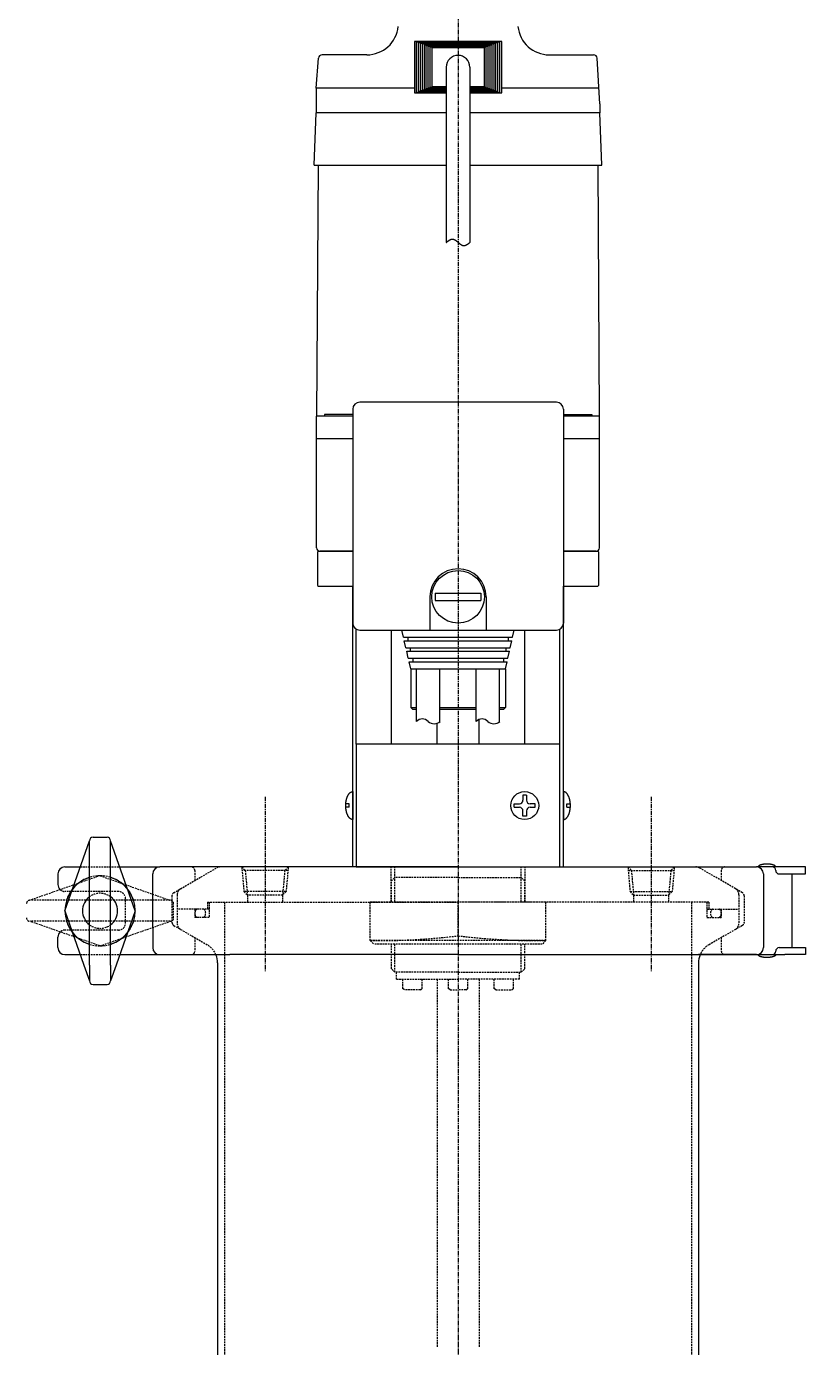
# Model space of a CAD drawing. Extents: x 249 to 1051, y 18 to 996.
# Drawn here: x 643.5 to 865.5, y 288.5 to 665.1 of the extents above; entities that cross this region are included whole.
import ezdxf

# ---------------------------------------------------------------- set-up
doc = ezdxf.new("R2010")
doc.units = 0
doc.linetypes.add('CENTER', pattern=[2, 1.25, -0.25, 0.25, -0.25])
doc.linetypes.add('DASHED', pattern=[0.75, 0.5, -0.25])
doc.layers.get('0').update_dxf_attribs({"linetype": 'CONTINUOUS'})
doc.layers.add('CENTER', color=1, linetype='CENTER')

msp = doc.modelspace()

# ---------------------------------------------------------------- linework, layer by layer
at = {"color": 7, "linetype": 'CONTINUOUS'}
for p, q in [((778.95, 660.82), (754.05, 660.82)), ((754.05, 660.82), (754.05, 646.22)), ((778.4, 660.62), (754.6, 660.62)), ((754.6, 660.62), (754.6, 646.42)), ((777.85, 660.42), (755.15, 660.42)), ((755.15, 660.42), (755.15, 646.62)), ((777.3, 660.22), (755.7, 660.22)), ((755.7, 660.22), (755.7, 646.82)), ((776.75, 660.02), (756.25, 660.02)), ((756.25, 660.02), (756.25, 647.02)), ((776.2, 659.82), (756.8, 659.82)), ((756.8, 659.82), (756.8, 647.22)), ((775.65, 659.62), (757.35, 659.62)), ((757.35, 659.62), (757.35, 647.42)), ((775.1, 659.42), (757.9, 659.42)), ((757.9, 659.42), (757.9, 647.62)), ((774.55, 659.22), (758.45, 659.22)), ((758.45, 659.22), (758.45, 647.82)), ((774.55, 647.82), (774.55, 659.22)), ((775.1, 647.62), (775.1, 659.42)), ((775.65, 647.42), (775.65, 659.62)), ((776.2, 647.22), (776.2, 659.82)), ((776.75, 647.02), (776.75, 660.02)), ((777.3, 646.82), (777.3, 660.22)), ((777.85, 646.62), (777.85, 660.42)), ((778.4, 646.42), (778.4, 660.62)), ((778.95, 646.22), (778.95, 660.82)), ((726.1, 647.52), (726.75, 656.09)), ((740.5, 657.02), (727.75, 657.02)), ((774, 659.02), (759, 659.02)), ((759, 659.02), (759, 648.02)), ((774, 648.02), (774, 659.02)), ((792.5, 657.02), (805.12, 657.02)), ((806.9, 643.02), (806.11, 656.08)), ((763.15, 653.52), (763.15, 603.52)), ((769.85, 653.52), (769.85, 603.52)), ((758.45, 647.82), (763.15, 647.82)), ((759, 648.02), (763.15, 648.02)), ((769.85, 648.02), (774, 648.02)), ((769.85, 647.82), (774.55, 647.82)), ((754.05, 647.52), (726.1, 647.52)), ((726.1, 647.52), (726.1, 640.52)), ((754.05, 646.22), (763.15, 646.22)), ((754.6, 646.42), (763.15, 646.42)), ((755.15, 646.62), (763.15, 646.62)), ((755.7, 646.82), (763.15, 646.82)), ((756.25, 647.02), (763.15, 647.02)), ((756.8, 647.22), (763.15, 647.22)), ((757.35, 647.42), (763.15, 647.42)), ((757.9, 647.62), (763.15, 647.62)), ((769.85, 647.62), (775.1, 647.62)), ((769.85, 647.42), (775.65, 647.42)), ((769.85, 647.22), (776.2, 647.22)), ((769.85, 647.02), (776.75, 647.02)), ((769.85, 646.82), (777.3, 646.82)), ((769.85, 646.62), (777.85, 646.62)), ((769.85, 646.42), (778.4, 646.42)), ((769.85, 646.22), (778.95, 646.22)), ((806.63, 647.52), (778.95, 647.52)), ((725.5, 625.52), (726.1, 640.52)), ((763.15, 640.52), (726.1, 640.52)), ((806.9, 640.52), (769.85, 640.52)), ((806.9, 643.02), (806.9, 640.52)), ((807.5, 625.52), (806.9, 640.52)), ((725.5, 625.52), (763.15, 625.52)), ((726.3, 554.02), (726.7, 625.52)), ((769.85, 625.52), (807.5, 625.52)), ((806.3, 625.52), (806.7, 554.02)), ((794.5, 558.02), (738.5, 558.02)), ((726.2, 516.52), (726.2, 554.02)), ((736.5, 554.02), (726.2, 554.02)), ((736.5, 554.52), (728.42, 554.52)), ((728.42, 554.52), (728.42, 554.02)), ((736.5, 556.02), (736.5, 495.02)), ((796.5, 556.02), (796.5, 495.02)), ((796.5, 554.52), (804.58, 554.52)), ((806.8, 554.02), (796.5, 554.02)), ((804.58, 554.52), (804.58, 554.02)), ((806.8, 516.52), (806.8, 554.02)), ((736.5, 547.52), (726.2, 547.52)), ((806.8, 547.52), (796.5, 547.52)), ((726.5, 515.32), (726.7, 515.52)), ((726.5, 515.32), (726.5, 505.72)), ((726.7, 515.52), (736.5, 515.52)), ((736.5, 515.52), (727.2, 515.52)), ((796.5, 515.52), (806.3, 515.52)), ((805.8, 515.52), (796.5, 515.52)), ((806.3, 515.52), (806.5, 515.32)), ((806.5, 515.32), (806.5, 505.72)), ((726.5, 505.72), (726.7, 505.52)), ((726.7, 505.52), (736.5, 505.52)), ((736.5, 425.52), (736.5, 505.52)), ((796.5, 425.52), (796.5, 505.52)), ((796.5, 505.52), (806.3, 505.52)), ((806.5, 505.72), (806.3, 505.52)), ((758.5, 502.52), (758.5, 493.02)), ((760, 503.52), (773, 503.52)), ((760, 503.52), (760, 501.52)), ((760, 501.52), (773, 501.52)), ((773, 503.52), (773, 501.52)), ((774.5, 502.52), (774.5, 493.02)), ((737.5, 460.52), (737.5, 493.28)), ((738.5, 493.02), (794.5, 493.02)), ((747.5, 460.52), (747.5, 493.02)), ((750.96, 491.02), (750.5, 493.02)), ((750.96, 491.02), (782.05, 491.02)), ((751.18, 490.02), (781.82, 490.02)), ((751.64, 488.02), (751.18, 490.02)), ((752.21, 491.02), (752.21, 490.02)), ((780.79, 491.02), (780.79, 490.02)), ((781.36, 488.02), (781.82, 490.02)), ((782.05, 491.02), (782.5, 493.02)), ((785.5, 460.52), (785.5, 493.02)), ((795.5, 460.52), (795.5, 493.28)), ((751.64, 488.02), (781.36, 488.02)), ((751.86, 487.02), (781.14, 487.02)), ((752.32, 485.02), (751.86, 487.02)), ((752.89, 488.02), (752.89, 487.02)), ((780.11, 488.02), (780.11, 487.02)), ((780.68, 485.02), (781.14, 487.02)), ((752.32, 485.02), (780.68, 485.02)), ((752.55, 484.02), (780.46, 484.02)), ((753, 482.02), (752.55, 484.02)), ((753.57, 485.02), (753.57, 484.02)), ((779.43, 485.02), (779.43, 484.02)), ((780, 482.02), (780.46, 484.02)), ((753, 482.02), (780, 482.02)), ((753, 482.02), (753, 471.02)), ((754.65, 467.02), (754.65, 482.02)), ((761.35, 466.99), (761.35, 482.02)), ((771.65, 467.02), (771.65, 482.02)), ((778.35, 466.99), (778.35, 482.02)), ((780, 482.02), (780, 471.02)), ((753.5, 470.52), (753, 471.02)), ((753, 471.02), (754.65, 471.02)), ((761.35, 471.02), (771.65, 471.02)), ((778.35, 471.02), (780, 471.02)), ((780, 471.02), (779.5, 470.52)), ((753.5, 470.52), (754.65, 470.52)), ((761.35, 470.52), (771.65, 470.52)), ((772.5, 460.52), (772.5, 467.55)), ((778.35, 470.52), (779.5, 470.52)), ((760.5, 460.52), (760.5, 466.47)), ((795.5, 460.52), (737.5, 460.52)), ((737.5, 460.52), (737.5, 425.52)), ((795.5, 425.52), (795.5, 460.52)), ((736.5, 447), (736.5, 439.03)), ((786, 446.02), (785, 446.02)), ((785, 446.02), (785, 444.52)), ((786, 446.02), (786, 444.52)), ((796.5, 447), (796.5, 439.03)), ((735.5, 443.52), (734.52, 443.52)), ((735.5, 442.52), (734.52, 442.52)), ((735.5, 442.52), (735.5, 443.52)), ((782.5, 442.52), (782.5, 443.52)), ((782.5, 443.52), (784, 443.52)), ((782.5, 442.52), (784, 442.52)), ((785, 440.02), (785, 441.52)), ((786, 441.52), (786, 440.02)), ((788.5, 443.52), (787, 443.52)), ((787, 442.52), (788.5, 442.52)), ((788.5, 442.52), (788.5, 443.52)), ((797.5, 443.52), (798.49, 443.52)), ((797.5, 442.52), (797.5, 443.52)), ((797.5, 442.52), (798.49, 442.52)), ((786, 440.02), (785, 440.02)), ((662.5, 433.98), (666.5, 433.98)), ((662.5, 433.98), (666.5, 433.98)), ((654.5, 413.02), (661.5, 432.98)), ((654.5, 413.02), (661.5, 432.98)), ((661.5, 397.52), (661.5, 432.98)), ((667.5, 397.52), (667.5, 432.98)), ((674.5, 413.02), (667.5, 432.98)), ((674.5, 413.02), (667.5, 432.98)), ((652.5, 423.52), (652.5, 420.52)), ((654.5, 425.52), (658.88, 425.52)), ((670.12, 425.52), (681.5, 425.52)), ((679.5, 417.76), (679.5, 423.52)), ((701.5, 425.52), (681.5, 425.52)), ((766.5, 425.52), (701.5, 425.52)), ((737.5, 425.52), (736.5, 425.52)), ((737.5, 425.52), (766.5, 425.52)), ((766.5, 425.52), (851.5, 425.52)), ((766.5, 425.52), (795.5, 425.52)), ((795.5, 425.52), (796.5, 425.52)), ((834.27, 425.52), (842.5, 425.52)), ((842.5, 425.52), (851.5, 425.52)), ((865.5, 425.52), (851.5, 425.52)), ((853.5, 423.52), (853.5, 402.52)), ((857, 424.52), (857, 424.52)), ((858, 423.52), (861.58, 423.52)), ((861.58, 423.52), (861.58, 402.52)), ((861.58, 423.52), (865.5, 423.52)), ((865.5, 423.52), (865.5, 425.52)), ((679.5, 408.27), (679.5, 417.76)), ((654.5, 413.02), (659.93, 397.52)), ((674.5, 413.02), (669.07, 397.52)), ((679.5, 408.27), (679.5, 402.52)), ((652.5, 402.52), (652.5, 405.52)), ((654.5, 400.52), (658.88, 400.52)), ((670.12, 400.52), (681.5, 400.52)), ((681.5, 400.52), (701.5, 400.52)), ((766.5, 400.52), (701.5, 400.52)), ((766.5, 400.52), (851.5, 400.52)), ((842.5, 400.52), (835, 400.52)), ((851.5, 400.52), (842.5, 400.52)), ((851.5, 400.52), (859.58, 400.52)), ((857, 401.52), (857, 401.52)), ((858, 402.52), (861.58, 402.52)), ((865.5, 400.52), (859.58, 400.52)), ((861.58, 402.52), (865.5, 402.52)), ((865.5, 402.52), (865.5, 400.52)), ((659.93, 397.52), (661.5, 393.05)), ((661.5, 397.52), (661.5, 393.05)), ((669.07, 397.52), (667.5, 393.05)), ((667.5, 397.52), (667.5, 393.05)), ((698, 398.16), (698, 231.83)), ((835, 398.16), (835, 231.83)), ((662.5, 392.05), (666.5, 392.05)), ((662.5, 392.05), (666.5, 392.05))]:
    msp.add_line(p, q, dxfattribs=at)
at = {"color": 3, "linetype": 'DASHED'}
for p, q in [((664.5, 423.02), (644.53, 416.02)), ((664.5, 423.02), (644.53, 416.02)), ((658.88, 425.52), (670.12, 425.52)), ((664.5, 423.02), (684.47, 416.02)), ((664.5, 423.02), (684.47, 416.02)), ((685.5, 418.19), (697.73, 425.25)), ((691.5, 424.52), (691.5, 421.65)), ((704.87, 425.52), (705.87, 424.52)), ((704.87, 425.52), (705.5, 418.52)), ((718.04, 424.52), (704.96, 424.52)), ((705.87, 424.52), (706.5, 417.52)), ((717.13, 424.52), (716.5, 417.52)), ((718.13, 425.52), (717.13, 424.52)), ((718.13, 425.52), (717.5, 418.52)), ((747.4, 415.52), (747.4, 425.52)), ((747.5, 421.52), (748.5, 422.52)), ((748.5, 418.52), (748.5, 425.52)), ((748.5, 415.52), (748.5, 425.52)), ((766.5, 422.52), (748.5, 422.52)), ((766.5, 422.52), (784.5, 422.52)), ((784.5, 415.52), (784.5, 425.52)), ((784.5, 418.52), (784.5, 425.52)), ((785.5, 421.52), (784.5, 422.52)), ((785.6, 415.52), (785.6, 425.52)), ((814.88, 425.52), (815.5, 418.52)), ((814.88, 425.52), (815.88, 424.52)), ((814.97, 424.52), (828.04, 424.52)), ((815.88, 424.52), (816.5, 417.52)), ((827.13, 424.52), (826.5, 417.52)), ((828.13, 425.52), (827.13, 424.52)), ((828.13, 425.52), (827.5, 418.52)), ((847.5, 418.19), (835.27, 425.25)), ((841.5, 424.52), (841.5, 421.65)), ((669.75, 418.52), (654.5, 418.52)), ((717.5, 418.52), (705.5, 418.52)), ((705.5, 418.52), (706.5, 417.52)), ((717.5, 418.52), (716.5, 417.52)), ((747.5, 415.52), (747.5, 421.52)), ((785.5, 415.52), (785.5, 421.52)), ((815.5, 418.52), (816.5, 417.52)), ((815.5, 418.52), (827.5, 418.52)), ((827.5, 418.52), (826.5, 417.52)), ((684.47, 416.02), (644.53, 416.02)), ((684.47, 416.02), (644.53, 416.02)), ((671.75, 409.52), (671.75, 416.52)), ((685, 417.32), (685, 409.71)), ((685.47, 411.02), (685.47, 415.02)), ((685.47, 411.02), (685.47, 415.02)), ((686.5, 417.61), (686.5, 409.42)), ((695.1, 415.52), (695.1, 413.52)), ((695.1, 415.52), (766.5, 415.52)), ((695.6, 415.52), (695.6, 411.12)), ((700, 415.52), (700, 203.32)), ((716.5, 417.52), (706.5, 417.52)), ((706.5, 417.52), (706.5, 415.52)), ((716.5, 417.52), (716.5, 415.52)), ((791.5, 415.52), (741.5, 415.52)), ((741.5, 404.52), (741.5, 415.52)), ((837.9, 415.52), (766.5, 415.52)), ((766.5, 405.89), (766.5, 415.52)), ((791.5, 404.52), (791.5, 415.52)), ((816.5, 417.52), (816.5, 415.52)), ((816.5, 417.52), (826.5, 417.52)), ((826.5, 417.52), (826.5, 415.52)), ((833, 415.52), (833, 203.32)), ((837.4, 415.52), (837.4, 411.12)), ((837.9, 415.52), (837.9, 413.52)), ((846.5, 417.61), (846.5, 409.42)), ((848, 417.32), (848, 409.71)), ((695.6, 413.52), (686.5, 413.52)), ((691.5, 413.52), (691.5, 411.12)), ((695.6, 411.12), (691.5, 411.12)), ((837.4, 413.52), (846.5, 413.52)), ((837.4, 411.12), (841.5, 411.12)), ((841.5, 413.52), (841.5, 411.12)), ((684.47, 410.02), (644.53, 410.02)), ((684.47, 410.02), (644.53, 410.02)), ((664.5, 403.02), (644.53, 410.02)), ((664.5, 403.02), (644.53, 410.02)), ((669.75, 407.52), (654.5, 407.52)), ((664.5, 403.02), (684.47, 410.02)), ((664.5, 403.02), (684.47, 410.02)), ((685.5, 408.84), (695, 403.36)), ((847.5, 408.84), (838, 403.36)), ((691.5, 405.38), (691.5, 401.52)), ((791.5, 404.52), (741.5, 404.52)), ((741.5, 404.52), (742.5, 403.52)), ((790.5, 403.52), (742.5, 403.52)), ((747.5, 396.52), (747.5, 403.52)), ((748.5, 395.52), (748.5, 403.52)), ((784.5, 395.52), (784.5, 403.52)), ((785.5, 396.52), (785.5, 403.52)), ((791.5, 404.52), (790.5, 403.52)), ((841.5, 405.38), (841.5, 401.52)), ((658.88, 400.52), (670.12, 400.52)), ((748.5, 395.52), (747.5, 396.52)), ((748.5, 395.52), (747.5, 396.52)), ((766.5, 395.52), (748.5, 395.52)), ((749, 393.52), (749, 395.52)), ((766.5, 395.52), (784.5, 395.52)), ((784, 393.52), (784, 395.52)), ((784.5, 395.52), (785.5, 396.52)), ((784.5, 395.52), (785.5, 396.52)), ((749, 393.52), (766.5, 393.52)), ((750.75, 390.82), (750.75, 393.52)), ((756.25, 390.82), (756.25, 393.52)), ((760.5, 393.52), (760.5, 288.52)), ((763.75, 390.82), (763.75, 393.52)), ((784, 393.52), (766.5, 393.52)), ((769.25, 390.82), (769.25, 393.52)), ((772.5, 393.52), (772.5, 288.52)), ((776.75, 390.82), (776.75, 393.52)), ((782.25, 390.82), (782.25, 393.52)), ((751.27, 390.52), (750.75, 390.82)), ((755.73, 390.52), (751.27, 390.52)), ((755.73, 390.52), (756.25, 390.82)), ((764.27, 390.52), (763.75, 390.82)), ((764.27, 390.52), (766.5, 390.52)), ((768.73, 390.52), (766.5, 390.52)), ((768.73, 390.52), (769.25, 390.82)), ((777.27, 390.52), (776.75, 390.82)), ((777.27, 390.52), (781.73, 390.52)), ((781.73, 390.52), (782.25, 390.82))]:
    msp.add_line(p, q, dxfattribs=at)
at = {"color": 7}
msp.add_polyline3d([(763.15, 603.52, 0), (763.19, 603.55, 0), (763.22, 603.58, 0), (763.25, 603.61, 0), (763.29, 603.64, 0), (763.33, 603.67, 0), (763.36, 603.7, 0), (763.39, 603.73, 0), (763.43, 603.76, 0), (763.47, 603.79, 0), (763.5, 603.82, 0), (763.53, 603.85, 0), (763.57, 603.87, 0), (763.6, 603.9, 0), (763.64, 603.93, 0), (763.67, 603.96, 0), (763.71, 603.99, 0), (763.74, 604.01, 0), (763.78, 604.04, 0), (763.81, 604.06, 0), (763.85, 604.09, 0), (763.88, 604.12, 0), (763.92, 604.14, 0), (763.95, 604.16, 0), (763.99, 604.19, 0), (764.02, 604.21, 0), (764.06, 604.23, 0), (764.09, 604.25, 0), (764.13, 604.27, 0), (764.16, 604.29, 0), (764.2, 604.31, 0), (764.23, 604.33, 0), (764.26, 604.35, 0), (764.3, 604.37, 0), (764.34, 604.38, 0), (764.37, 604.4, 0), (764.4, 604.41, 0), (764.44, 604.43, 0), (764.47, 604.44, 0), (764.51, 604.45, 0), (764.54, 604.46, 0), (764.58, 604.47, 0), (764.61, 604.48, 0), (764.65, 604.49, 0), (764.68, 604.5, 0), (764.72, 604.5, 0), (764.75, 604.51, 0), (764.79, 604.51, 0), (764.82, 604.51, 0), (764.86, 604.51, 0), (764.89, 604.51, 0), (764.92, 604.51, 0), (764.96, 604.51, 0), (764.99, 604.5, 0), (765.03, 604.5, 0), (765.06, 604.49, 0), (765.1, 604.48, 0), (765.13, 604.48, 0), (765.17, 604.47, 0), (765.2, 604.46, 0), (765.24, 604.44, 0), (765.27, 604.43, 0), (765.3, 604.42, 0), (765.34, 604.4, 0), (765.38, 604.39, 0), (765.41, 604.37, 0), (765.44, 604.36, 0), (765.48, 604.34, 0), (765.51, 604.32, 0), (765.55, 604.3, 0), (765.58, 604.28, 0), (765.62, 604.26, 0), (765.65, 604.24, 0), (765.68, 604.22, 0), (765.72, 604.19, 0), (765.75, 604.17, 0), (765.79, 604.15, 0), (765.82, 604.12, 0), (765.86, 604.1, 0), (765.89, 604.07, 0), (765.93, 604.05, 0), (765.96, 604.02, 0), (766, 603.99, 0), (766.03, 603.97, 0), (766.07, 603.94, 0), (766.1, 603.91, 0), (766.13, 603.88, 0), (766.17, 603.86, 0), (766.2, 603.83, 0), (766.24, 603.8, 0), (766.27, 603.77, 0), (766.31, 603.74, 0), (766.34, 603.71, 0), (766.38, 603.68, 0), (766.41, 603.65, 0), (766.45, 603.62, 0), (766.48, 603.59, 0), (766.51, 603.56, 0), (766.55, 603.53, 0), (766.59, 603.5, 0), (766.62, 603.48, 0), (766.65, 603.45, 0), (766.69, 603.42, 0), (766.72, 603.39, 0), (766.76, 603.36, 0), (766.79, 603.33, 0), (766.83, 603.3, 0), (766.86, 603.27, 0), (766.9, 603.24, 0), (766.93, 603.22, 0), (766.97, 603.19, 0), (767, 603.16, 0), (767.04, 603.14, 0), (767.07, 603.11, 0), (767.11, 603.08, 0), (767.14, 603.06, 0), (767.18, 603.03, 0), (767.21, 603.01, 0), (767.25, 602.99, 0), (767.28, 602.96, 0), (767.32, 602.94, 0), (767.35, 602.92, 0), (767.39, 602.9, 0), (767.42, 602.88, 0), (767.46, 602.86, 0), (767.49, 602.84, 0), (767.53, 602.82, 0), (767.56, 602.8, 0), (767.6, 602.78, 0), (767.63, 602.77, 0), (767.67, 602.75, 0), (767.7, 602.74, 0), (767.74, 602.72, 0), (767.77, 602.71, 0), (767.81, 602.7, 0), (767.84, 602.69, 0), (767.88, 602.68, 0), (767.91, 602.67, 0), (767.95, 602.66, 0), (767.98, 602.66, 0), (768.02, 602.65, 0), (768.05, 602.65, 0), (768.09, 602.65, 0), (768.13, 602.64, 0), (768.16, 602.64, 0), (768.2, 602.64, 0), (768.23, 602.65, 0), (768.27, 602.65, 0), (768.3, 602.65, 0), (768.34, 602.66, 0), (768.37, 602.66, 0), (768.41, 602.67, 0), (768.45, 602.68, 0), (768.48, 602.69, 0), (768.52, 602.7, 0), (768.55, 602.71, 0), (768.59, 602.72, 0), (768.62, 602.74, 0), (768.66, 602.75, 0), (768.7, 602.76, 0), (768.73, 602.78, 0), (768.77, 602.8, 0), (768.8, 602.81, 0), (768.84, 602.83, 0), (768.88, 602.85, 0), (768.91, 602.87, 0), (768.95, 602.89, 0), (768.99, 602.91, 0), (769.02, 602.93, 0), (769.06, 602.95, 0), (769.09, 602.97, 0), (769.13, 602.99, 0), (769.16, 603.02, 0), (769.2, 603.04, 0), (769.24, 603.07, 0), (769.27, 603.09, 0), (769.31, 603.11, 0), (769.35, 603.14, 0), (769.38, 603.16, 0), (769.42, 603.19, 0), (769.45, 603.22, 0), (769.49, 603.24, 0), (769.53, 603.27, 0), (769.56, 603.3, 0), (769.6, 603.32, 0), (769.63, 603.35, 0), (769.67, 603.38, 0), (769.71, 603.41, 0), (769.74, 603.43, 0), (769.78, 603.46, 0), (769.82, 603.49, 0), (769.85, 603.52, 0)], dxfattribs=at)
at = {"color": 7, "linetype": 'CONTINUOUS'}
for points in [[(736.5, 439.03, 0), (736.45, 439.03, 0), (736.4, 439.04, 0), (736.35, 439.04, 0), (736.3, 439.05, 0), (736.26, 439.06, 0), (736.21, 439.08, 0), (736.16, 439.09, 0), (736.11, 439.11, 0), (736.06, 439.13, 0), (736.01, 439.15, 0), (735.97, 439.18, 0), (735.92, 439.2, 0), (735.87, 439.23, 0), (735.83, 439.27, 0), (735.78, 439.3, 0), (735.74, 439.34, 0), (735.69, 439.37, 0), (735.65, 439.42, 0), (735.6, 439.46, 0), (735.56, 439.5, 0), (735.51, 439.55, 0), (735.47, 439.6, 0), (735.43, 439.65, 0), (735.39, 439.7, 0), (735.35, 439.76, 0), (735.31, 439.82, 0), (735.27, 439.88, 0), (735.23, 439.94, 0), (735.2, 440, 0), (735.16, 440.06, 0), (735.12, 440.13, 0), (735.09, 440.2, 0), (735.05, 440.27, 0), (735.02, 440.34, 0), (734.99, 440.41, 0), (734.96, 440.49, 0), (734.92, 440.57, 0), (734.89, 440.64, 0), (734.87, 440.72, 0), (734.84, 440.8, 0), (734.81, 440.88, 0), (734.78, 440.97, 0), (734.76, 441.05, 0), (734.74, 441.14, 0), (734.71, 441.23, 0), (734.69, 441.31, 0), (734.67, 441.4, 0), (734.65, 441.49, 0), (734.63, 441.58, 0), (734.62, 441.67, 0), (734.6, 441.77, 0), (734.59, 441.86, 0), (734.57, 441.95, 0), (734.56, 442.05, 0), (734.55, 442.14, 0), (734.54, 442.24, 0), (734.53, 442.33, 0), (734.52, 442.43, 0), (734.52, 442.53, 0), (734.51, 442.63, 0), (734.51, 442.72, 0), (734.5, 442.82, 0), (734.5, 442.92, 0), (734.5, 443.02, 0), (734.5, 443.11, 0), (734.5, 443.21, 0), (734.51, 443.31, 0), (734.51, 443.41, 0), (734.52, 443.5, 0), (734.52, 443.6, 0), (734.53, 443.7, 0), (734.54, 443.79, 0), (734.55, 443.89, 0), (734.56, 443.98, 0), (734.57, 444.08, 0), (734.59, 444.17, 0), (734.6, 444.27, 0), (734.62, 444.36, 0), (734.63, 444.45, 0), (734.65, 444.54, 0), (734.67, 444.63, 0), (734.69, 444.72, 0), (734.71, 444.81, 0), (734.74, 444.89, 0), (734.76, 444.98, 0), (734.78, 445.06, 0), (734.81, 445.15, 0), (734.84, 445.23, 0), (734.87, 445.31, 0), (734.89, 445.39, 0), (734.92, 445.47, 0), (734.96, 445.54, 0), (734.99, 445.62, 0), (735.02, 445.69, 0), (735.05, 445.76, 0), (735.09, 445.83, 0), (735.12, 445.9, 0), (735.16, 445.97, 0), (735.2, 446.03, 0), (735.23, 446.1, 0), (735.27, 446.16, 0), (735.31, 446.22, 0), (735.35, 446.27, 0), (735.39, 446.33, 0), (735.43, 446.38, 0), (735.47, 446.43, 0), (735.51, 446.48, 0), (735.56, 446.53, 0), (735.6, 446.57, 0), (735.65, 446.62, 0), (735.69, 446.66, 0), (735.74, 446.7, 0), (735.78, 446.73, 0), (735.83, 446.77, 0), (735.87, 446.8, 0), (735.92, 446.83, 0), (735.97, 446.86, 0), (736.01, 446.88, 0), (736.06, 446.9, 0), (736.11, 446.92, 0), (736.16, 446.94, 0), (736.21, 446.96, 0), (736.26, 446.97, 0), (736.3, 446.98, 0), (736.35, 446.99, 0), (736.4, 446.99, 0), (736.45, 447, 0), (736.5, 447, 0)], [(796.5, 439.03, 0), (796.55, 439.03, 0), (796.6, 439.04, 0), (796.65, 439.04, 0), (796.7, 439.05, 0), (796.75, 439.06, 0), (796.79, 439.08, 0), (796.84, 439.09, 0), (796.89, 439.11, 0), (796.94, 439.13, 0), (796.99, 439.15, 0), (797.03, 439.18, 0), (797.08, 439.2, 0), (797.13, 439.23, 0), (797.17, 439.27, 0), (797.22, 439.3, 0), (797.27, 439.34, 0), (797.31, 439.37, 0), (797.36, 439.42, 0), (797.4, 439.46, 0), (797.44, 439.5, 0), (797.49, 439.55, 0), (797.53, 439.6, 0), (797.57, 439.65, 0), (797.61, 439.7, 0), (797.65, 439.76, 0), (797.69, 439.82, 0), (797.73, 439.88, 0), (797.77, 439.94, 0), (797.81, 440, 0), (797.84, 440.06, 0), (797.88, 440.13, 0), (797.91, 440.2, 0), (797.95, 440.27, 0), (797.98, 440.34, 0), (798.01, 440.41, 0), (798.05, 440.49, 0), (798.08, 440.57, 0), (798.11, 440.64, 0), (798.14, 440.72, 0), (798.16, 440.8, 0), (798.19, 440.88, 0), (798.22, 440.97, 0), (798.24, 441.05, 0), (798.26, 441.14, 0), (798.29, 441.23, 0), (798.31, 441.31, 0), (798.33, 441.4, 0), (798.35, 441.49, 0), (798.37, 441.58, 0), (798.38, 441.67, 0), (798.4, 441.77, 0), (798.41, 441.86, 0), (798.43, 441.95, 0), (798.44, 442.05, 0), (798.45, 442.14, 0), (798.46, 442.24, 0), (798.47, 442.33, 0), (798.48, 442.43, 0), (798.49, 442.53, 0), (798.49, 442.63, 0), (798.5, 442.72, 0), (798.5, 442.82, 0), (798.5, 442.92, 0), (798.5, 443.02, 0), (798.5, 443.11, 0), (798.5, 443.21, 0), (798.5, 443.31, 0), (798.49, 443.41, 0), (798.49, 443.5, 0), (798.48, 443.6, 0), (798.47, 443.7, 0), (798.46, 443.79, 0), (798.45, 443.89, 0), (798.44, 443.98, 0), (798.43, 444.08, 0), (798.41, 444.17, 0), (798.4, 444.27, 0), (798.38, 444.36, 0), (798.37, 444.45, 0), (798.35, 444.54, 0), (798.33, 444.63, 0), (798.31, 444.72, 0), (798.29, 444.81, 0), (798.26, 444.89, 0), (798.24, 444.98, 0), (798.22, 445.06, 0), (798.19, 445.15, 0), (798.16, 445.23, 0), (798.14, 445.31, 0), (798.11, 445.39, 0), (798.08, 445.47, 0), (798.05, 445.54, 0), (798.01, 445.62, 0), (797.98, 445.69, 0), (797.95, 445.76, 0), (797.91, 445.83, 0), (797.88, 445.9, 0), (797.84, 445.97, 0), (797.81, 446.03, 0), (797.77, 446.1, 0), (797.73, 446.16, 0), (797.69, 446.22, 0), (797.65, 446.27, 0), (797.61, 446.33, 0), (797.57, 446.38, 0), (797.53, 446.43, 0), (797.49, 446.48, 0), (797.44, 446.53, 0), (797.4, 446.57, 0), (797.36, 446.62, 0), (797.31, 446.66, 0), (797.27, 446.7, 0), (797.22, 446.73, 0), (797.17, 446.77, 0), (797.13, 446.8, 0), (797.08, 446.83, 0), (797.03, 446.86, 0), (796.99, 446.88, 0), (796.94, 446.9, 0), (796.89, 446.92, 0), (796.84, 446.94, 0), (796.79, 446.96, 0), (796.75, 446.97, 0), (796.7, 446.98, 0), (796.65, 446.99, 0), (796.6, 446.99, 0), (796.55, 447, 0), (796.5, 447, 0)], [(857, 425.52, 0), (857, 425.54, 0), (857, 425.56, 0), (856.99, 425.58, 0), (856.99, 425.6, 0), (856.98, 425.62, 0), (856.97, 425.64, 0), (856.96, 425.66, 0), (856.95, 425.68, 0), (856.94, 425.7, 0), (856.93, 425.72, 0), (856.91, 425.74, 0), (856.89, 425.75, 0), (856.87, 425.77, 0), (856.86, 425.79, 0), (856.83, 425.81, 0), (856.81, 425.83, 0), (856.79, 425.85, 0), (856.76, 425.87, 0), (856.73, 425.89, 0), (856.71, 425.9, 0), (856.68, 425.92, 0), (856.64, 425.94, 0), (856.61, 425.96, 0), (856.58, 425.97, 0), (856.54, 425.99, 0), (856.51, 426.01, 0), (856.47, 426.02, 0), (856.43, 426.04, 0), (856.39, 426.05, 0), (856.35, 426.07, 0), (856.31, 426.08, 0), (856.27, 426.1, 0), (856.23, 426.11, 0), (856.18, 426.13, 0), (856.13, 426.14, 0), (856.09, 426.15, 0), (856.04, 426.17, 0), (855.99, 426.18, 0), (855.94, 426.19, 0), (855.89, 426.2, 0), (855.84, 426.21, 0), (855.79, 426.22, 0), (855.73, 426.23, 0), (855.68, 426.24, 0), (855.62, 426.25, 0), (855.57, 426.26, 0), (855.51, 426.27, 0), (855.46, 426.28, 0), (855.4, 426.28, 0), (855.34, 426.29, 0), (855.28, 426.3, 0), (855.23, 426.3, 0), (855.17, 426.31, 0), (855.11, 426.31, 0), (855.05, 426.32, 0), (854.99, 426.32, 0), (854.93, 426.33, 0), (854.87, 426.33, 0), (854.81, 426.33, 0), (854.75, 426.33, 0), (854.68, 426.34, 0), (854.62, 426.34, 0), (854.56, 426.34, 0), (854.5, 426.34, 0), (854.44, 426.34, 0), (854.38, 426.34, 0), (854.32, 426.34, 0), (854.26, 426.33, 0), (854.19, 426.33, 0), (854.13, 426.33, 0), (854.07, 426.33, 0), (854.01, 426.32, 0), (853.95, 426.32, 0), (853.89, 426.31, 0), (853.83, 426.31, 0), (853.77, 426.3, 0), (853.72, 426.3, 0), (853.66, 426.29, 0), (853.6, 426.28, 0), (853.54, 426.28, 0), (853.49, 426.27, 0), (853.43, 426.26, 0), (853.38, 426.25, 0), (853.32, 426.24, 0), (853.27, 426.23, 0), (853.22, 426.22, 0), (853.16, 426.21, 0), (853.11, 426.2, 0), (853.06, 426.19, 0), (853.01, 426.18, 0), (852.96, 426.17, 0), (852.91, 426.15, 0), (852.87, 426.14, 0), (852.82, 426.13, 0), (852.78, 426.11, 0), (852.73, 426.1, 0), (852.69, 426.08, 0), (852.65, 426.07, 0), (852.61, 426.05, 0), (852.57, 426.04, 0), (852.53, 426.02, 0), (852.49, 426.01, 0), (852.46, 425.99, 0), (852.42, 425.97, 0), (852.39, 425.96, 0), (852.36, 425.94, 0), (852.33, 425.92, 0), (852.3, 425.9, 0), (852.27, 425.89, 0), (852.24, 425.87, 0), (852.21, 425.85, 0), (852.19, 425.83, 0), (852.17, 425.81, 0), (852.15, 425.79, 0), (852.13, 425.77, 0), (852.11, 425.75, 0), (852.09, 425.74, 0), (852.08, 425.72, 0), (852.06, 425.7, 0), (852.05, 425.68, 0), (852.04, 425.66, 0), (852.03, 425.64, 0), (852.02, 425.62, 0), (852.01, 425.6, 0), (852.01, 425.58, 0), (852, 425.56, 0), (852, 425.54, 0), (852, 425.52, 0)], [(857, 400.52, 0), (857, 400.5, 0), (857, 400.48, 0), (856.99, 400.46, 0), (856.99, 400.44, 0), (856.98, 400.42, 0), (856.97, 400.4, 0), (856.96, 400.38, 0), (856.95, 400.36, 0), (856.94, 400.34, 0), (856.93, 400.32, 0), (856.91, 400.3, 0), (856.89, 400.28, 0), (856.87, 400.26, 0), (856.86, 400.24, 0), (856.83, 400.22, 0), (856.81, 400.2, 0), (856.79, 400.18, 0), (856.76, 400.17, 0), (856.73, 400.15, 0), (856.71, 400.13, 0), (856.68, 400.11, 0), (856.64, 400.09, 0), (856.61, 400.08, 0), (856.58, 400.06, 0), (856.54, 400.04, 0), (856.51, 400.03, 0), (856.47, 400.01, 0), (856.43, 400, 0), (856.39, 399.98, 0), (856.35, 399.96, 0), (856.31, 399.95, 0), (856.27, 399.94, 0), (856.23, 399.92, 0), (856.18, 399.91, 0), (856.13, 399.89, 0), (856.09, 399.88, 0), (856.04, 399.87, 0), (855.99, 399.86, 0), (855.94, 399.84, 0), (855.89, 399.83, 0), (855.84, 399.82, 0), (855.79, 399.81, 0), (855.73, 399.8, 0), (855.68, 399.79, 0), (855.62, 399.78, 0), (855.57, 399.77, 0), (855.51, 399.76, 0), (855.46, 399.76, 0), (855.4, 399.75, 0), (855.34, 399.74, 0), (855.28, 399.74, 0), (855.23, 399.73, 0), (855.17, 399.72, 0), (855.11, 399.72, 0), (855.05, 399.71, 0), (854.99, 399.71, 0), (854.93, 399.71, 0), (854.87, 399.7, 0), (854.81, 399.7, 0), (854.75, 399.7, 0), (854.68, 399.7, 0), (854.62, 399.69, 0), (854.56, 399.69, 0), (854.5, 399.69, 0), (854.44, 399.69, 0), (854.38, 399.69, 0), (854.32, 399.7, 0), (854.26, 399.7, 0), (854.19, 399.7, 0), (854.13, 399.7, 0), (854.07, 399.71, 0), (854.01, 399.71, 0), (853.95, 399.71, 0), (853.89, 399.72, 0), (853.83, 399.72, 0), (853.77, 399.73, 0), (853.72, 399.74, 0), (853.66, 399.74, 0), (853.6, 399.75, 0), (853.54, 399.76, 0), (853.49, 399.76, 0), (853.43, 399.77, 0), (853.38, 399.78, 0), (853.32, 399.79, 0), (853.27, 399.8, 0), (853.22, 399.81, 0), (853.16, 399.82, 0), (853.11, 399.83, 0), (853.06, 399.84, 0), (853.01, 399.86, 0), (852.96, 399.87, 0), (852.91, 399.88, 0), (852.87, 399.89, 0), (852.82, 399.91, 0), (852.78, 399.92, 0), (852.73, 399.94, 0), (852.69, 399.95, 0), (852.65, 399.96, 0), (852.61, 399.98, 0), (852.57, 400, 0), (852.53, 400.01, 0), (852.49, 400.03, 0), (852.46, 400.04, 0), (852.42, 400.06, 0), (852.39, 400.08, 0), (852.36, 400.09, 0), (852.33, 400.11, 0), (852.3, 400.13, 0), (852.27, 400.15, 0), (852.24, 400.17, 0), (852.21, 400.18, 0), (852.19, 400.2, 0), (852.17, 400.22, 0), (852.15, 400.24, 0), (852.13, 400.26, 0), (852.11, 400.28, 0), (852.09, 400.3, 0), (852.08, 400.32, 0), (852.06, 400.34, 0), (852.05, 400.36, 0), (852.04, 400.38, 0), (852.03, 400.4, 0), (852.02, 400.42, 0), (852.01, 400.44, 0), (852.01, 400.46, 0), (852, 400.48, 0), (852, 400.5, 0), (852, 400.52, 0)]]:
    msp.add_polyline3d(points, dxfattribs=at)
for centre, radius in [((766.5, 502.52), 7.5), ((785.5, 443.02), 3.98)]:
    msp.add_circle(centre, radius, dxfattribs=at)
for centre, radius, start, end in [((740.5, 666.02), 9, 270, 354.2608), ((792.5, 666.02), 9, 185.7392, 270), ((727.75, 656.02), 1, 90, 175.6724), ((766.5, 653.52), 3.35, 0, 180), ((805.12, 656.02), 1, 3.4479, 90), ((738.5, 556.02), 2, 90, 180), ((794.5, 556.02), 2, 0, 90), ((727.2, 516.52), 1, 180, 270), ((805.8, 516.52), 1, 270, 0), ((766.5, 502.52), 8, 0, 180), ((738.5, 495.02), 2, 180, 270), ((794.5, 495.02), 2, 270, 0), ((756.33, 465.29), 2.41, 45.6997, 134.3003), ((759.7, 468.74), 2.41, 225.6997, 314.3003), ((773.33, 465.29), 2.41, 45.6997, 134.3003), ((776.7, 468.74), 2.41, 225.6997, 314.3003), ((784, 444.52), 1, 270, 0), ((787, 444.52), 1, 180, 270), ((784, 441.52), 1, 0, 90), ((787, 441.52), 1, 90, 180), ((662.5, 432.98), 1, 90, 180), ((662.5, 432.98), 1, 90, 180), ((666.5, 432.98), 1, 0, 90), ((666.5, 432.98), 1, 0, 90), ((654.5, 423.52), 2, 90, 180), ((664.5, 413.02), 10, 107.4576, 252.5424), ((664.5, 413.02), 10, 107.4576, 252.5424), ((664.5, 413.02), 10, 287.4576, 72.5424), ((664.5, 413.02), 10, 287.4576, 72.5424), ((681.5, 423.52), 2, 90, 180), ((851.5, 423.52), 2, 0, 90), ((856, 424.52), 1, 0, 90), ((858, 424.52), 1, 180, 270), ((654.5, 420.52), 2, 180, 227.6446), ((664.5, 413.02), 5, 126.8699, 233.1301), ((664.5, 413.02), 5, 126.8699, 233.1301), ((664.5, 413.02), 5, 306.8699, 53.1301), ((654.5, 405.52), 2, 132.3554, 180), ((654.5, 402.52), 2, 180, 270), ((681.5, 402.52), 2, 180, 270), ((692, 398.16), 6, 0, 23.0959), ((841, 398.16), 6, 156.9041, 180), ((851.5, 402.52), 2, 270, 0), ((856, 401.52), 1, 270, 0), ((858, 401.52), 1, 90, 180), ((662.5, 393.05), 1, 180, 270), ((662.5, 393.05), 1, 180, 270), ((666.5, 393.05), 1, 270, 0), ((666.5, 393.05), 1, 270, 0)]:
    msp.add_arc(centre, radius, start, end, dxfattribs=at)
at = {"color": 3, "linetype": 'DASHED'}
for centre, radius, start, end in [((664.5, 413.02), 10, 17.4576, 162.5424), ((664.5, 413.02), 10, 17.4576, 162.5424), ((690.5, 424.52), 1, 0, 90), ((698.73, 423.52), 2, 90, 120), ((834.27, 423.52), 2, 60, 90), ((842.5, 424.52), 1, 90, 180), ((654.5, 420.52), 2, 227.6446, 270), ((669.75, 416.52), 2, 0, 90), ((686, 417.32), 1, 120, 180), ((688.5, 417.61), 2, 120, 180), ((844.5, 417.61), 2, 0, 60), ((847, 417.32), 1, 0, 60), ((644.53, 415.02), 1, 90, 180), ((644.53, 415.02), 1, 90, 180), ((664.5, 413.02), 5, 36.8699, 143.1301), ((664.5, 413.02), 5, 36.8699, 143.1301), ((684.47, 415.02), 1, 0, 90), ((684.47, 415.02), 1, 0, 90), ((644.53, 411.02), 1, 180, 270), ((644.53, 411.02), 1, 180, 270), ((684.47, 411.02), 1, 270, 0), ((684.47, 411.02), 1, 270, 0), ((693.05, 412.32), 1.55, 129.268, 230.732), ((693.05, 412.32), 1.55, 309.268, 50.732), ((839.95, 412.32), 1.55, 129.268, 230.732), ((839.95, 412.32), 1.55, 309.268, 50.732), ((654.5, 405.52), 2, 90, 132.3554), ((664.5, 413.02), 10, 197.4576, 342.5424), ((664.5, 413.02), 10, 197.4576, 342.5424), ((664.5, 413.02), 5, 216.8699, 323.1301), ((664.5, 413.02), 5, 216.8699, 323.1301), ((669.75, 409.52), 2, 270, 0), ((686, 409.71), 1, 180, 240), ((688.5, 409.42), 2, 180, 240), ((844.5, 409.42), 2, 300, 0), ((847, 409.71), 1, 300, 0), ((692, 398.16), 6, 23.0959, 60), ((743.48, 596.64), 192.13, 269.4099, 276.8817), ((789.52, 596.64), 192.13, 263.1183, 270.5901), ((841, 398.16), 6, 120, 156.9041), ((690.5, 401.52), 1, 270, 0), ((842.5, 401.52), 1, 180, 270)]:
    msp.add_arc(centre, radius, start, end, dxfattribs=at)
at = {"layer": 'CENTER', "color": 1, "linetype": 'CENTER'}
for p, q in [((766.5, 692.02), (766.5, 70.52)), ((711.5, 445.52), (711.5, 395.52)), ((821.5, 445.52), (821.5, 395.52))]:
    msp.add_line(p, q, dxfattribs=at)

doc.saveas('drawing.dxf')
